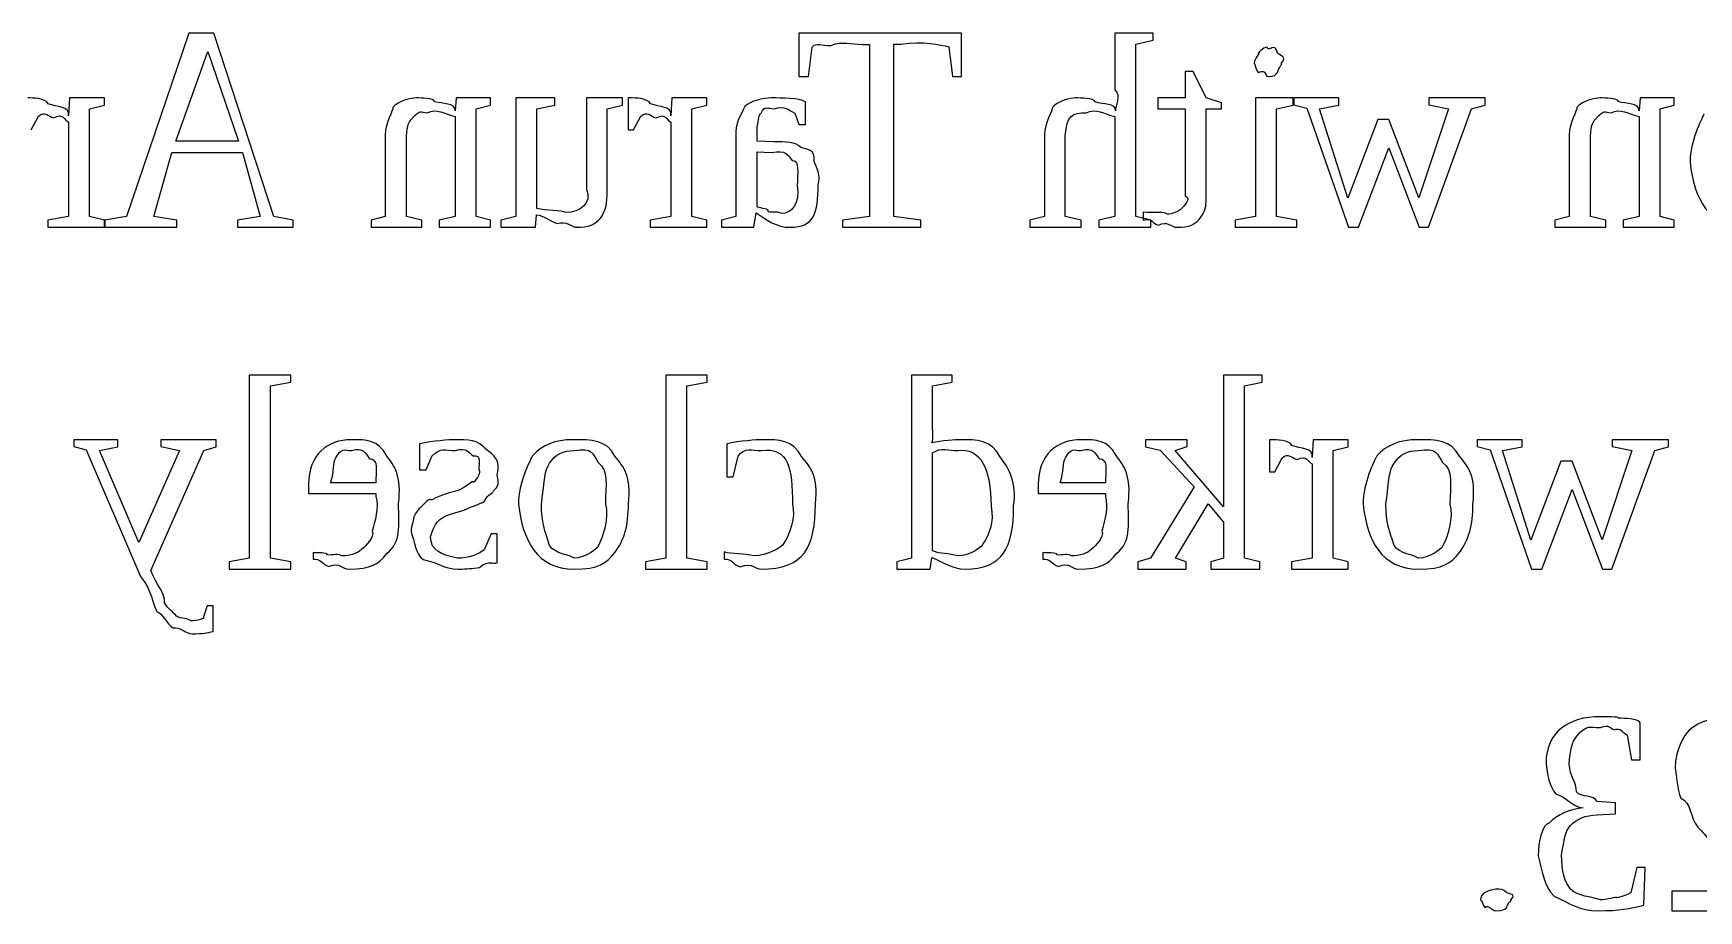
# Model space of a CAD drawing. Header units: millimetres. Extents: x 21 to 196, y 128 to 259.
# Drawn here: x 81.99 to 109.23, y 236.2 to 250.56 of the extents above; entities that cross this region are included whole.
import ezdxf

# ---------------------------------------------------------------- set-up
doc = ezdxf.new("R2010")
doc.units = ezdxf.units.MM
doc.layers.get('0').update_dxf_attribs({"linetype": 'CONTINUOUS'})

msp = doc.modelspace()

# ---------------------------------------------------------------- linework, layer by layer
at = {"color": 0}
for p, q in [((84.5386, 250.56), (83.5187, 247.562)), ((84.9464, 250.56), (84.5386, 250.56)), ((85.9275, 247.562), (84.9464, 250.56)), ((97.1737, 250.56), (94.5113, 250.56)), ((94.5113, 250.56), (94.5113, 249.855)), ((94.6711, 249.855), (94.7318, 250.334)), ((95.553, 250.378), (95.6691, 250.378)), ((95.6691, 250.378), (95.6691, 247.562)), ((96.066, 247.562), (96.066, 250.384)), ((96.066, 250.384), (96.1817, 250.384)), ((96.9642, 250.34), (97.0248, 249.855)), ((97.1737, 249.855), (97.1737, 250.56)), ((100.31, 250.56), (99.6819, 250.56)), ((99.6819, 250.56), (99.6819, 249.634)), ((100.023, 250.384), (100.31, 250.445)), ((100.023, 247.562), (100.023, 250.384)), ((100.31, 250.445), (100.31, 250.56)), ((84.3234, 248.797), (84.8473, 250.263)), ((84.8473, 250.263), (85.3489, 248.797)), ((101.961, 250.075), (101.961, 250.075)), ((94.5113, 249.855), (94.6711, 249.855)), ((97.0248, 249.855), (97.1737, 249.855)), ((100.965, 249.937), (100.832, 249.937)), ((100.832, 249.937), (100.832, 249.502)), ((101.174, 249.502), (100.965, 249.937)), ((82.586, 249.502), (82.5694, 249.21)), ((83.1592, 249.502), (82.586, 249.502)), ((83.1592, 249.386), (83.1592, 249.502)), ((88.9123, 249.502), (88.8958, 249.293)), ((89.469, 249.502), (88.9123, 249.502)), ((89.469, 249.386), (89.469, 249.502)), ((90.5221, 249.502), (89.8881, 249.502)), ((89.8881, 249.502), (89.8881, 247.562)), ((90.5221, 249.386), (90.5221, 249.502)), ((91.6298, 249.502), (91.04, 249.502)), ((91.04, 249.502), (91.04, 248.008)), ((91.6298, 249.386), (91.6298, 249.502)), ((91.7208, 249.502), (91.7208, 248.979)), ((91.754, 249.502), (91.7208, 249.502)), ((92.4373, 249.502), (92.4207, 249.21)), ((93.0106, 249.502), (92.4373, 249.502)), ((93.0106, 249.386), (93.0106, 249.502)), ((94.0636, 249.502), (94.0636, 249.502)), ((100.832, 249.502), (100.386, 249.502)), ((100.386, 249.502), (100.386, 249.326)), ((101.428, 249.42), (101.174, 249.502)), ((102.6, 249.502), (101.983, 249.502)), ((101.983, 249.502), (101.983, 247.562)), ((102.6, 249.386), (102.6, 249.502)), ((103.346, 249.502), (102.607, 249.502)), ((102.607, 249.502), (102.607, 249.392)), ((103.346, 249.386), (103.346, 249.502)), ((105.738, 249.502), (104.818, 249.502)), ((104.818, 249.502), (104.818, 249.392)), ((105.738, 249.386), (105.738, 249.502)), ((108.274, 249.502), (108.257, 249.293)), ((108.831, 249.502), (108.274, 249.502)), ((108.831, 249.386), (108.831, 249.502)), ((81.9573, 248.979), (82.0787, 249.204)), ((82.9109, 249.326), (83.1592, 249.386)), ((82.9109, 247.562), (82.9109, 249.326)), ((89.2376, 249.326), (89.469, 249.386)), ((89.2376, 247.562), (89.2376, 249.326)), ((90.23, 249.326), (90.5221, 249.386)), ((90.23, 247.694), (90.23, 249.326)), ((91.3818, 249.326), (91.6298, 249.386)), ((91.3818, 247.986), (91.3818, 249.326)), ((91.809, 248.979), (91.9304, 249.204)), ((92.7626, 249.326), (93.0106, 249.386)), ((92.7626, 247.562), (92.7626, 249.326)), ((94.4492, 249.254), (94.5155, 249.067)), ((94.6203, 249.067), (94.6203, 249.436)), ((100.386, 249.326), (100.832, 249.326)), ((100.832, 249.326), (100.832, 247.893)), ((101.174, 247.865), (101.174, 249.326)), ((101.174, 249.326), (101.428, 249.326)), ((101.428, 249.326), (101.428, 249.42)), ((102.325, 249.326), (102.6, 249.386)), ((102.325, 247.562), (102.325, 249.326)), ((102.607, 249.392), (102.822, 249.337)), ((102.822, 249.337), (103.5, 247.385)), ((103.026, 249.326), (103.346, 249.386)), ((103.489, 247.86), (103.026, 249.326)), ((105.137, 249.326), (104.652, 247.865)), ((104.812, 247.385), (105.512, 249.326)), ((104.818, 249.392), (105.137, 249.326)), ((105.512, 249.326), (105.738, 249.386)), ((108.599, 249.326), (108.831, 249.386)), ((108.599, 247.562), (108.599, 249.326)), ((82.5694, 249.105), (82.5694, 247.562)), ((88.8958, 249.199), (88.8958, 247.562)), ((91.7208, 248.979), (91.809, 248.979)), ((92.4207, 249.105), (92.4207, 247.562)), ((93.4847, 248.945), (93.4847, 247.562)), ((93.8318, 248.797), (93.8318, 249.028)), ((94.5155, 249.067), (94.6203, 249.067)), ((99.6819, 249.199), (99.6819, 247.562)), ((103.98, 249.149), (103.489, 247.86)), ((104.162, 249.149), (103.98, 249.149)), ((104.652, 247.865), (104.162, 249.149)), ((108.257, 249.199), (108.257, 247.562)), ((85.3489, 248.797), (84.3234, 248.797)), ((87.7492, 248.901), (87.7492, 247.562)), ((88.0967, 247.562), (88.0967, 248.874)), ((94.1021, 248.786), (93.8318, 248.797)), ((98.5298, 248.901), (98.5298, 247.562)), ((98.8716, 247.562), (98.8716, 248.885)), ((103.666, 247.385), (104.162, 248.686)), ((104.162, 248.686), (104.658, 247.385)), ((107.111, 248.901), (107.111, 247.562)), ((107.458, 247.562), (107.458, 248.874)), ((83.9653, 247.562), (84.2574, 248.609)), ((84.2574, 248.609), (85.4149, 248.609)), ((85.4149, 248.609), (85.707, 247.562)), ((93.8318, 248.62), (94.0689, 248.609)), ((93.8318, 247.722), (93.8318, 248.62)), ((109.089, 248.449), (109.089, 248.449)), ((90.2077, 247.385), (90.2243, 247.589)), ((93.7768, 247.385), (93.8156, 247.622)), ((100.143, 247.633), (100.143, 247.501)), ((82.5694, 247.562), (82.2332, 247.501)), ((82.2332, 247.501), (82.2332, 247.385)), ((82.2332, 247.385), (83.1592, 247.385)), ((83.1592, 247.501), (82.9109, 247.562)), ((83.1592, 247.385), (83.1592, 247.501)), ((83.5187, 247.562), (83.166, 247.501)), ((83.166, 247.501), (83.166, 247.385)), ((83.166, 247.385), (84.34, 247.385)), ((84.34, 247.501), (83.9653, 247.562)), ((84.34, 247.385), (84.34, 247.501)), ((85.707, 247.562), (85.3324, 247.501)), ((85.3324, 247.501), (85.3324, 247.385)), ((85.3324, 247.385), (86.2418, 247.385)), ((86.2418, 247.501), (85.9275, 247.562)), ((86.2418, 247.385), (86.2418, 247.501)), ((87.7492, 247.562), (87.5178, 247.501)), ((87.5178, 247.501), (87.5178, 247.385)), ((87.5178, 247.385), (88.35, 247.385)), ((88.35, 247.501), (88.0967, 247.562)), ((88.35, 247.385), (88.35, 247.501)), ((88.8958, 247.562), (88.6312, 247.501)), ((88.6312, 247.501), (88.6312, 247.385)), ((88.6312, 247.385), (89.469, 247.385)), ((89.469, 247.501), (89.2376, 247.562)), ((89.469, 247.385), (89.469, 247.501)), ((89.8881, 247.562), (89.6401, 247.501)), ((89.6401, 247.501), (89.6401, 247.385)), ((89.6401, 247.385), (90.2077, 247.385)), ((92.4207, 247.562), (92.0845, 247.501)), ((92.0845, 247.501), (92.0845, 247.385)), ((92.0845, 247.385), (93.0106, 247.385)), ((93.0106, 247.501), (92.7626, 247.562)), ((93.0106, 247.385), (93.0106, 247.501)), ((93.4847, 247.562), (93.2476, 247.501)), ((93.2476, 247.501), (93.2476, 247.385)), ((93.2476, 247.385), (93.7768, 247.385)), ((95.6691, 247.562), (95.2281, 247.501)), ((95.2281, 247.501), (95.2281, 247.385)), ((95.2281, 247.385), (96.5069, 247.385)), ((96.5069, 247.501), (96.066, 247.562)), ((96.5069, 247.385), (96.5069, 247.501)), ((98.5298, 247.562), (98.2927, 247.501)), ((98.2927, 247.501), (98.2927, 247.385)), ((98.2927, 247.385), (99.1306, 247.385)), ((99.1306, 247.501), (98.8716, 247.562)), ((99.1306, 247.385), (99.1306, 247.501)), ((99.6819, 247.562), (99.4174, 247.501)), ((99.4174, 247.501), (99.4174, 247.385)), ((99.4174, 247.385), (100.271, 247.385)), ((100.271, 247.501), (100.023, 247.562)), ((100.271, 247.385), (100.271, 247.501)), ((100.7, 247.385), (100.7, 247.385)), ((101.983, 247.562), (101.647, 247.501)), ((101.647, 247.501), (101.647, 247.385)), ((101.647, 247.385), (102.656, 247.385)), ((102.656, 247.501), (102.325, 247.562)), ((102.656, 247.385), (102.656, 247.501)), ((103.5, 247.385), (103.666, 247.385)), ((104.658, 247.385), (104.812, 247.385)), ((107.111, 247.562), (106.879, 247.501)), ((106.879, 247.501), (106.879, 247.385)), ((106.879, 247.385), (107.712, 247.385)), ((107.712, 247.501), (107.458, 247.562)), ((107.712, 247.385), (107.712, 247.501)), ((108.257, 247.562), (107.993, 247.501)), ((107.993, 247.501), (107.993, 247.385)), ((107.993, 247.385), (108.831, 247.385)), ((108.831, 247.501), (108.599, 247.562)), ((108.831, 247.385), (108.831, 247.501)), ((97.0234, 244.968), (96.3567, 244.968)), ((96.3567, 244.968), (96.3567, 241.97)), ((96.6982, 244.792), (97.0234, 244.852)), ((97.0234, 244.852), (97.0234, 244.968)), ((102.089, 244.968), (101.461, 244.968)), ((101.461, 244.968), (101.461, 242.813)), ((101.802, 244.792), (102.089, 244.852)), ((102.089, 244.852), (102.089, 244.968)), ((96.6982, 244.235), (96.6982, 244.792)), ((101.802, 241.97), (101.802, 244.792)), ((100.866, 243.91), (100.182, 243.91)), ((100.182, 243.91), (100.182, 243.794)), ((100.182, 243.794), (100.425, 243.739)), ((100.667, 243.733), (100.866, 243.8)), ((100.866, 243.8), (100.866, 243.91)), ((102.208, 243.91), (102.208, 243.386)), ((102.241, 243.91), (102.208, 243.91)), ((102.924, 243.91), (102.908, 243.618)), ((103.498, 243.91), (102.924, 243.91)), ((103.25, 243.733), (103.498, 243.794)), ((103.498, 243.794), (103.498, 243.91)), ((106.343, 243.91), (105.605, 243.91)), ((105.605, 243.91), (105.605, 243.8)), ((105.605, 243.8), (105.82, 243.745)), ((106.023, 243.733), (106.343, 243.794)), ((106.343, 243.794), (106.343, 243.91)), ((108.736, 243.91), (107.815, 243.91)), ((107.815, 243.91), (107.815, 243.8)), ((107.815, 243.8), (108.135, 243.733)), ((108.51, 243.733), (108.736, 243.794)), ((108.736, 243.794), (108.736, 243.91)), ((96.6982, 242.091), (96.6982, 243.695)), ((99.1291, 243.733), (99.1291, 243.733)), ((100.425, 243.739), (100.976, 243.138)), ((101.461, 242.813), (100.667, 243.733)), ((102.296, 243.386), (102.417, 243.612)), ((102.908, 243.513), (102.908, 241.97)), ((103.25, 241.97), (103.25, 243.733)), ((105.82, 243.745), (106.498, 241.793)), ((106.487, 242.267), (106.023, 243.733)), ((106.977, 243.557), (106.487, 242.267)), ((107.159, 243.557), (106.977, 243.557)), ((107.649, 242.273), (107.159, 243.557)), ((108.135, 243.733), (107.649, 242.273)), ((107.81, 241.793), (108.51, 243.733)), ((102.208, 243.386), (102.296, 243.386)), ((98.4292, 243.177), (98.4292, 243.028)), ((98.4292, 243.028), (99.526, 243.028)), ((99.526, 243.204), (98.7873, 243.204)), ((99.526, 243.028), (99.526, 242.979)), ((100.976, 243.138), (100.265, 241.97)), ((106.663, 241.793), (107.159, 243.094)), ((107.159, 243.094), (107.655, 241.793)), ((97.6574, 242.824), (97.6574, 242.824)), ((100.673, 241.97), (101.207, 242.863)), ((101.207, 242.863), (101.461, 242.559)), ((103.74, 242.857), (103.74, 242.857)), ((104.115, 242.857), (104.115, 242.857)), ((101.461, 242.559), (101.461, 241.97)), ((96.3567, 241.97), (96.114, 241.909)), ((96.114, 241.909), (96.114, 241.793)), ((96.6597, 241.793), (96.6872, 241.981)), ((98.5061, 242.063), (98.5061, 241.953)), ((100.265, 241.97), (100.055, 241.909)), ((100.055, 241.909), (100.055, 241.793)), ((100.849, 241.909), (100.673, 241.97)), ((100.849, 241.793), (100.849, 241.909)), ((101.461, 241.97), (101.251, 241.909)), ((101.251, 241.909), (101.251, 241.793)), ((102.051, 241.909), (101.802, 241.97)), ((102.051, 241.793), (102.051, 241.909)), ((102.908, 241.97), (102.572, 241.909)), ((102.572, 241.909), (102.572, 241.793)), ((103.498, 241.909), (103.25, 241.97)), ((103.498, 241.793), (103.498, 241.909)), ((96.114, 241.793), (96.6597, 241.793)), ((100.055, 241.793), (100.849, 241.793)), ((101.251, 241.793), (102.051, 241.793)), ((102.572, 241.793), (103.498, 241.793)), ((106.498, 241.793), (106.663, 241.793)), ((107.655, 241.793), (107.81, 241.793))]:
    msp.add_line(p, q, dxfattribs=at)
at = {"color": 250}
for p, q in [((86.2044, 244.968), (85.5267, 244.968)), ((85.5267, 244.968), (85.5267, 241.97)), ((85.8739, 244.792), (86.2044, 244.852)), ((86.2044, 244.852), (86.2044, 244.968)), ((93.0148, 244.968), (92.3368, 244.968)), ((92.3368, 244.968), (92.3368, 241.97)), ((92.6842, 244.792), (93.0148, 244.852)), ((93.0148, 244.852), (93.0148, 244.968)), ((85.8739, 241.97), (85.8739, 244.792)), ((92.6842, 241.97), (92.6842, 244.792)), ((83.3783, 243.91), (82.6562, 243.91)), ((82.6562, 243.91), (82.6562, 243.8)), ((82.6562, 243.8), (82.8601, 243.745)), ((83.0749, 243.733), (83.3783, 243.794)), ((83.3783, 243.794), (83.3783, 243.91)), ((84.9824, 243.91), (84.0782, 243.91)), ((84.0782, 243.91), (84.0782, 243.8)), ((84.0782, 243.8), (84.3869, 243.733)), ((84.7838, 243.733), (84.9824, 243.794)), ((84.9824, 243.794), (84.9824, 243.91)), ((88.3087, 243.844), (88.3087, 243.419)), ((93.3344, 243.844), (93.3344, 243.304)), ((82.8601, 243.745), (83.7477, 241.672)), ((83.7198, 242.229), (83.0749, 243.733)), ((84.3869, 243.733), (83.7198, 242.229)), ((83.9184, 241.771), (84.7838, 243.733)), ((87.1968, 243.733), (87.1968, 243.733)), ((88.4192, 243.419), (88.5126, 243.64)), ((93.4392, 243.304), (93.5221, 243.64)), ((88.3087, 243.419), (88.4192, 243.419)), ((93.3344, 243.304), (93.4392, 243.304)), ((86.4969, 243.177), (86.4969, 243.028)), ((86.4969, 243.028), (87.5937, 243.028)), ((87.5937, 243.204), (86.8549, 243.204)), ((87.5937, 243.028), (87.5937, 242.979)), ((88.8326, 242.697), (89.0365, 242.758)), ((89.9294, 242.857), (89.9294, 242.857)), ((90.3041, 242.857), (90.3041, 242.857)), ((88.1712, 242.405), (88.1712, 242.405)), ((89.4828, 242.372), (89.3671, 242.108)), ((89.5823, 242.372), (89.4828, 242.372)), ((89.5823, 241.893), (89.5823, 242.372)), ((85.5267, 241.97), (85.1958, 241.909)), ((85.1958, 241.909), (85.1958, 241.793)), ((86.2044, 241.909), (85.8739, 241.97)), ((86.2044, 241.793), (86.2044, 241.909)), ((86.5738, 242.063), (86.5738, 241.953)), ((92.3368, 241.97), (92.0062, 241.909)), ((92.0062, 241.909), (92.0062, 241.793)), ((93.0148, 241.909), (92.6842, 241.97)), ((93.0148, 241.793), (93.0148, 241.909)), ((93.2903, 242.074), (93.2903, 241.953)), ((85.1958, 241.793), (86.2044, 241.793)), ((92.0062, 241.793), (93.0148, 241.793)), ((84.8388, 241.192), (84.7729, 240.994)), ((84.9383, 241.192), (84.8388, 241.192)), ((84.9383, 240.774), (84.9383, 241.192)), ((84.5965, 240.735), (84.5965, 240.735)), ((108.271, 238.672), (108.271, 239.279)), ((108.061, 239.074), (108.133, 238.672)), ((108.133, 238.672), (108.271, 238.672)), ((107.869, 237.967), (107.571, 237.988)), ((107.571, 237.774), (107.869, 237.79)), ((107.869, 237.79), (107.869, 237.967)), ((106.606, 237.101), (106.606, 237.101)), ((108.216, 236.908), (108.122, 236.495)), ((108.354, 236.908), (108.216, 236.908)), ((108.332, 236.296), (108.354, 236.908)), ((110.217, 236.522), (108.789, 236.522)), ((108.789, 236.522), (108.789, 236.203)), ((105.664, 236.379), (105.664, 236.379)), ((108.789, 236.203), (110.487, 236.203))]:
    msp.add_line(p, q, dxfattribs=at)
at = {"color": 0}
for points in [[(94.7318, 250.334), (94.7981, 250.42), (94.8835, 250.354), (95.0405, 250.362)], [(95.0405, 250.362), (95.2281, 250.439), (95.3657, 250.378), (95.553, 250.378)], [(96.1817, 250.384), (96.5659, 250.442), (96.8209, 250.369), (96.9642, 250.34)], [(102.027, 250.235), (102.091, 250.299), (101.961, 250.137), (101.961, 250.075)], [(102.187, 250.301), (102.179, 250.387), (102.071, 250.279), (102.027, 250.235)], [(102.342, 250.235), (102.3, 250.387), (102.246, 250.301), (102.187, 250.301)], [(101.961, 250.075), (101.972, 250.06), (101.983, 249.965), (102.027, 249.921)], [(102.408, 250.075), (102.505, 250.182), (102.386, 250.191), (102.342, 250.235)], [(102.342, 249.921), (102.388, 250.06), (102.408, 250.016), (102.408, 250.075)], [(102.027, 249.921), (102.179, 249.972), (102.125, 249.855), (102.187, 249.855)], [(102.187, 249.855), (102.3, 249.855), (102.297, 249.877), (102.342, 249.921)], [(82.2385, 249.408), (82.1944, 249.502), (81.9838, 249.502), (81.9023, 249.502)], [(88.2565, 249.502), (88.1726, 249.502), (87.9616, 249.45), (87.8762, 249.348)], [(88.5596, 249.441), (88.5402, 249.502), (88.3377, 249.502), (88.2565, 249.502)], [(92.0902, 249.408), (92.0461, 249.502), (91.8351, 249.502), (91.754, 249.502)], [(94.0636, 249.502), (93.9313, 249.502), (93.7204, 249.455), (93.6279, 249.364)], [(94.6203, 249.436), (94.5265, 249.502), (94.2262, 249.502), (94.0636, 249.502)], [(99.0367, 249.502), (98.9584, 249.502), (98.7474, 249.45), (98.6621, 249.348)], [(99.362, 249.436), (99.3292, 249.502), (99.1249, 249.502), (99.0367, 249.502)], [(99.6819, 249.634), (99.7892, 249.549), (99.6858, 249.362), (99.6929, 249.293)], [(107.618, 249.502), (107.534, 249.502), (107.323, 249.45), (107.237, 249.348)], [(107.921, 249.441), (107.902, 249.502), (107.699, 249.502), (107.618, 249.502)], [(82.0787, 249.204), (82.1835, 249.304), (82.2318, 249.195), (82.3267, 249.177)], [(82.5694, 249.21), (82.5955, 249.377), (82.3793, 249.345), (82.2385, 249.408)], [(82.3267, 249.177), (82.4893, 249.266), (82.5003, 249.134), (82.5694, 249.105)], [(87.8762, 249.348), (87.8858, 249.295), (87.7492, 249.096), (87.7492, 248.901)], [(88.1793, 249.155), (88.3447, 249.339), (88.3211, 249.26), (88.4382, 249.26)], [(88.4382, 249.26), (88.5871, 249.339), (88.7166, 249.239), (88.8958, 249.199)], [(88.8958, 249.293), (88.8958, 249.425), (88.6781, 249.404), (88.5596, 249.441)], [(91.9304, 249.204), (92.0351, 249.304), (92.0831, 249.195), (92.1784, 249.177)], [(92.4207, 249.21), (92.4472, 249.377), (92.2306, 249.345), (92.0902, 249.408)], [(92.1784, 249.177), (92.341, 249.266), (92.3519, 249.134), (92.4207, 249.105)], [(93.6279, 249.364), (93.6265, 249.318), (93.4847, 249.133), (93.4847, 248.945)], [(93.8318, 249.028), (93.8583, 249.172), (93.8541, 249.206), (93.8982, 249.254)], [(93.8982, 249.254), (93.9465, 249.384), (94.0125, 249.326), (94.1077, 249.326)], [(94.1077, 249.326), (94.2841, 249.384), (94.3472, 249.301), (94.4492, 249.254)], [(98.6621, 249.348), (98.6677, 249.295), (98.5298, 249.096), (98.5298, 248.901)], [(98.8716, 248.885), (98.8963, 249.222), (98.9859, 249.26), (99.2131, 249.26)], [(99.2131, 249.26), (99.3733, 249.339), (99.5027, 249.239), (99.6819, 249.199)], [(99.6929, 249.293), (99.701, 249.417), (99.4876, 249.394), (99.362, 249.436)], [(107.237, 249.348), (107.247, 249.295), (107.111, 249.096), (107.111, 248.901)], [(107.541, 249.155), (107.706, 249.339), (107.683, 249.26), (107.8, 249.26)], [(107.8, 249.26), (107.949, 249.339), (108.078, 249.239), (108.257, 249.199)], [(108.257, 249.293), (108.257, 249.425), (108.04, 249.404), (107.921, 249.441)], [(109.316, 249.238), (109.272, 249.149), (109.089, 248.798), (109.089, 248.449)], [(88.0967, 248.874), (88.1172, 249.083), (88.1242, 249.084), (88.1793, 249.155)], [(107.458, 248.874), (107.479, 249.083), (107.486, 249.084), (107.541, 249.155)], [(94.0689, 248.609), (94.2993, 248.664), (94.3472, 248.557), (94.4051, 248.477)], [(94.543, 248.697), (94.4644, 248.786), (94.2936, 248.781), (94.1021, 248.786)], [(94.7635, 248.466), (94.7843, 248.678), (94.6422, 248.645), (94.543, 248.697)], [(94.4051, 248.477), (94.5307, 248.502), (94.488, 248.259), (94.488, 248.069)], [(94.8298, 248.08), (94.8764, 248.237), (94.8076, 248.363), (94.7635, 248.466)], [(109.089, 248.449), (109.154, 247.855), (109.393, 247.385), (109.999, 247.385)], [(91.04, 248.008), (91.138, 247.782), (90.9299, 247.628), (90.7094, 247.628)], [(90.8858, 247.385), (91.2481, 247.385), (91.3818, 247.585), (91.3818, 247.986)], [(94.488, 248.069), (94.5307, 247.771), (94.4026, 247.612), (94.2287, 247.612)], [(94.3723, 247.385), (94.7579, 247.385), (94.8298, 247.617), (94.8298, 248.08)], [(100.832, 247.893), (100.947, 247.862), (100.805, 247.723), (100.75, 247.672)], [(101.058, 247.512), (101.174, 247.672), (101.174, 247.713), (101.174, 247.865)], [(90.2243, 247.589), (90.34, 247.584), (90.4378, 247.486), (90.5662, 247.446)], [(90.7094, 247.628), (90.6268, 247.664), (90.3774, 247.65), (90.23, 247.694)], [(93.8156, 247.622), (93.9906, 247.503), (94.1447, 247.385), (94.3723, 247.385)], [(94.0139, 247.639), (94.0386, 247.694), (93.8953, 247.688), (93.8318, 247.722)], [(94.2287, 247.612), (94.1557, 247.653), (94.0731, 247.62), (94.0139, 247.639)], [(100.535, 247.6), (100.524, 247.646), (100.298, 247.612), (100.143, 247.633)], [(100.75, 247.672), (100.719, 247.646), (100.623, 247.6), (100.535, 247.6)], [(90.5662, 247.446), (90.7122, 247.503), (90.7976, 247.385), (90.8858, 247.385)], [(100.143, 247.501), (100.312, 247.547), (100.287, 247.44), (100.397, 247.419)], [(100.397, 247.419), (100.528, 247.503), (100.605, 247.385), (100.7, 247.385)], [(100.7, 247.385), (100.899, 247.385), (100.978, 247.427), (101.058, 247.512)], [(96.6872, 243.86), (96.7232, 243.924), (96.6982, 244.033), (96.6982, 244.235)], [(97.1391, 243.91), (97.1007, 243.91), (96.8389, 243.894), (96.6872, 243.86)], [(96.6982, 243.695), (96.8446, 243.792), (96.9603, 243.733), (97.1173, 243.733)], [(97.1173, 243.733), (97.4796, 243.792), (97.6574, 243.43), (97.6574, 242.824)], [(97.8006, 243.634), (97.6602, 243.91), (97.4302, 243.91), (97.1391, 243.91)], [(99.1291, 243.91), (98.7365, 243.91), (98.4292, 243.665), (98.4292, 243.177)], [(98.8755, 243.612), (98.9722, 243.792), (99.0163, 243.733), (99.1291, 243.733)], [(99.7024, 243.651), (99.5673, 243.91), (99.3757, 243.91), (99.1291, 243.91)], [(99.1291, 243.733), (99.3316, 243.792), (99.3581, 243.687), (99.4269, 243.596)], [(102.577, 243.816), (102.533, 243.91), (102.322, 243.91), (102.241, 243.91)], [(102.908, 243.618), (102.934, 243.785), (102.718, 243.753), (102.577, 243.816)], [(104.633, 243.91), (104.341, 243.91), (104.118, 243.822), (103.966, 243.645)], [(105.317, 243.64), (105.176, 243.91), (104.939, 243.91), (104.633, 243.91)], [(104.65, 243.733), (104.944, 243.792), (104.961, 243.667), (105.041, 243.535)], [(98.0267, 242.83), (98.0793, 243.189), (97.9523, 243.45), (97.8006, 243.634)], [(98.7873, 243.204), (98.8579, 243.395), (98.8176, 243.531), (98.8755, 243.612)], [(99.4269, 243.596), (99.5853, 243.612), (99.526, 243.377), (99.526, 243.204)], [(99.901, 242.863), (99.9532, 243.328), (99.8347, 243.477), (99.7024, 243.651)], [(102.417, 243.612), (102.522, 243.712), (102.57, 243.603), (102.665, 243.585)], [(102.665, 243.585), (102.828, 243.674), (102.839, 243.542), (102.908, 243.513)], [(103.966, 243.645), (103.922, 243.557), (103.74, 243.206), (103.74, 242.857)], [(104.115, 242.857), (104.173, 243.282), (104.159, 243.388), (104.247, 243.524)], [(104.247, 243.524), (104.345, 243.674), (104.466, 243.733), (104.65, 243.733)], [(105.041, 243.535), (105.223, 243.41), (105.162, 243.177), (105.162, 242.857)], [(105.537, 242.857), (105.591, 243.315), (105.464, 243.459), (105.317, 243.64)], [(99.526, 242.979), (99.5853, 242.814), (99.508, 242.551), (99.471, 242.416)], [(97.233, 241.793), (97.8436, 241.793), (98.0267, 242.138), (98.0267, 242.83)], [(97.6574, 242.824), (97.7152, 242.557), (97.6133, 242.342), (97.5251, 242.207)], [(99.7081, 242.047), (99.9532, 242.248), (99.901, 242.488), (99.901, 242.863)], [(103.74, 242.857), (103.805, 242.263), (104.043, 241.793), (104.65, 241.793)], [(104.247, 242.179), (104.173, 242.425), (104.115, 242.544), (104.115, 242.857)], [(105.162, 242.857), (105.223, 242.649), (105.122, 242.303), (105.041, 242.168)], [(105.317, 242.063), (105.474, 242.274), (105.537, 242.511), (105.537, 242.857)], [(99.471, 242.416), (99.508, 242.311), (99.3719, 242.182), (99.2946, 242.113)], [(97.5251, 242.207), (97.5388, 242.171), (97.3018, 242.008), (97.1173, 242.008)], [(104.65, 241.97), (104.583, 242.028), (104.335, 242.039), (104.247, 242.179)], [(105.041, 242.168), (105.058, 242.146), (104.826, 241.97), (104.65, 241.97)], [(96.6872, 241.981), (96.8692, 241.91), (97.0234, 241.793), (97.233, 241.793)], [(97.1173, 242.008), (96.9656, 242.054), (96.8237, 242.036), (96.6982, 242.091)], [(98.7379, 242.025), (98.7294, 242.076), (98.5654, 242.048), (98.5061, 242.063)], [(98.5061, 241.953), (98.6151, 241.972), (98.6536, 241.87), (98.7598, 241.837)], [(98.975, 242.008), (98.9171, 242.054), (98.83, 242.014), (98.7379, 242.025)], [(98.7598, 241.837), (98.946, 241.91), (98.975, 241.793), (99.085, 241.793)], [(99.2946, 242.113), (99.2325, 242.054), (99.1073, 242.008), (98.975, 242.008)], [(99.085, 241.793), (99.4572, 241.793), (99.5758, 241.878), (99.7081, 242.047)], [(104.65, 241.793), (105.058, 241.793), (105.166, 241.883), (105.317, 242.063)]]:
    msp.add_open_spline(points, degree=3, dxfattribs=at)
at = {"color": 250}
for points in [[(87.1968, 243.91), (86.8041, 243.91), (86.4969, 243.665), (86.4969, 243.177)], [(86.9431, 243.612), (87.0398, 243.792), (87.0839, 243.733), (87.1968, 243.733)], [(87.7701, 243.651), (87.6349, 243.91), (87.4434, 243.91), (87.1968, 243.91)], [(87.1968, 243.733), (87.3993, 243.792), (87.4254, 243.687), (87.4945, 243.596)], [(88.882, 243.91), (88.7924, 243.91), (88.5402, 243.888), (88.3087, 243.844)], [(88.5126, 243.64), (88.6601, 243.792), (88.7222, 243.733), (88.8986, 243.733)], [(89.3946, 243.756), (89.2775, 243.91), (89.0997, 243.91), (88.882, 243.91)], [(88.8986, 243.733), (89.0792, 243.792), (89.1191, 243.703), (89.1854, 243.645)], [(89.5823, 243.337), (89.6454, 243.586), (89.5202, 243.652), (89.3946, 243.756)], [(90.8223, 243.91), (90.5302, 243.91), (90.3069, 243.822), (90.1555, 243.645)], [(91.506, 243.64), (91.3652, 243.91), (91.1281, 243.91), (90.8223, 243.91)], [(90.8389, 243.733), (91.1338, 243.792), (91.1504, 243.667), (91.2301, 243.535)], [(93.9077, 243.91), (93.8389, 243.91), (93.5411, 243.888), (93.3344, 243.844)], [(93.5221, 243.64), (93.6255, 243.792), (93.7521, 243.733), (93.9024, 243.733)], [(93.9024, 243.733), (94.3487, 243.792), (94.4093, 243.441), (94.4093, 242.857)], [(94.5582, 243.634), (94.415, 243.91), (94.1917, 243.91), (93.9077, 243.91)], [(86.8549, 243.204), (86.9251, 243.395), (86.8853, 243.531), (86.9431, 243.612)], [(87.4945, 243.596), (87.6529, 243.612), (87.5937, 243.377), (87.5937, 243.204)], [(87.9683, 242.863), (88.0209, 243.328), (87.9023, 243.477), (87.7701, 243.651)], [(89.1854, 243.645), (89.3258, 243.678), (89.2789, 243.514), (89.2789, 243.419)], [(90.1555, 243.645), (90.1114, 243.557), (89.9294, 243.206), (89.9294, 242.857)], [(90.3041, 242.857), (90.3623, 243.282), (90.3482, 243.388), (90.4364, 243.524)], [(90.4364, 243.524), (90.5344, 243.674), (90.6558, 243.733), (90.8389, 243.733)], [(91.2301, 243.535), (91.4121, 243.41), (91.3515, 243.177), (91.3515, 242.857)], [(91.7265, 242.857), (91.7801, 243.315), (91.6534, 243.459), (91.506, 243.64)], [(94.7843, 242.863), (94.8337, 243.31), (94.7099, 243.454), (94.5582, 243.634)], [(89.1907, 243.21), (89.2073, 243.271), (89.0446, 243.108), (88.9261, 243.072)], [(89.2789, 243.419), (89.3258, 243.384), (89.25, 243.268), (89.1907, 243.21)], [(89.5269, 243.078), (89.6454, 243.193), (89.5823, 243.237), (89.5823, 243.337)], [(87.5937, 242.979), (87.6529, 242.814), (87.5757, 242.551), (87.5386, 242.416)], [(88.4961, 242.918), (88.4989, 242.98), (88.368, 242.843), (88.3197, 242.796)], [(88.9261, 243.072), (88.7525, 243.046), (88.5624, 242.951), (88.4961, 242.918)], [(89.3671, 242.901), (89.4539, 243.05), (89.4913, 243.007), (89.5269, 243.078)], [(87.7757, 242.047), (88.0209, 242.248), (87.9683, 242.488), (87.9683, 242.863)], [(88.3197, 242.796), (88.2855, 242.766), (88.2357, 242.693), (88.2096, 242.631)], [(88.4908, 242.322), (88.5652, 242.554), (88.6051, 242.62), (88.8326, 242.697)], [(89.0365, 242.758), (89.1963, 242.836), (89.2983, 242.853), (89.3671, 242.901)], [(89.9294, 242.857), (89.9943, 242.263), (90.2324, 241.793), (90.8389, 241.793)], [(90.4364, 242.179), (90.3623, 242.425), (90.3041, 242.544), (90.3041, 242.857)], [(91.3515, 242.857), (91.4121, 242.649), (91.3116, 242.303), (91.2301, 242.168)], [(91.506, 242.063), (91.663, 242.274), (91.7265, 242.511), (91.7265, 242.857)], [(93.8967, 241.793), (94.5995, 241.793), (94.7843, 242.149), (94.7843, 242.863)], [(94.4093, 242.857), (94.4672, 242.667), (94.3585, 242.334), (94.2552, 242.201)], [(87.5386, 242.416), (87.5757, 242.311), (87.4391, 242.182), (87.3622, 242.113)], [(88.2096, 242.631), (88.2343, 242.642), (88.1712, 242.493), (88.1712, 242.405)], [(88.1712, 242.405), (88.2343, 242.234), (88.2371, 242.05), (88.3694, 241.948)], [(88.9317, 241.97), (88.6823, 242.028), (88.4908, 242.087), (88.4908, 242.322)], [(90.8389, 241.97), (90.7729, 242.028), (90.5245, 242.039), (90.4364, 242.179)], [(91.2301, 242.168), (91.2467, 242.146), (91.0153, 241.97), (90.8389, 241.97)], [(94.2552, 242.201), (94.2605, 242.171), (93.9934, 242.008), (93.7754, 242.008)], [(86.8056, 242.025), (86.7971, 242.076), (86.6331, 242.048), (86.5738, 242.063)], [(86.5738, 241.953), (86.6828, 241.972), (86.7212, 241.87), (86.8274, 241.837)], [(87.0423, 242.008), (86.9844, 242.054), (86.8976, 242.014), (86.8056, 242.025)], [(86.8274, 241.837), (87.0133, 241.91), (87.0423, 241.793), (87.1527, 241.793)], [(87.3622, 242.113), (87.3002, 242.054), (87.1746, 242.008), (87.0423, 242.008)], [(87.1527, 241.793), (87.5249, 241.793), (87.6434, 241.878), (87.7757, 242.047)], [(88.3694, 241.948), (88.6121, 241.91), (88.6919, 241.793), (88.9483, 241.793)], [(89.3671, 242.108), (89.2736, 242.028), (89.1124, 241.97), (88.9317, 241.97)], [(89.2898, 241.821), (89.4581, 241.951), (89.5131, 241.866), (89.5823, 241.893)], [(90.8389, 241.793), (91.2467, 241.793), (91.3557, 241.883), (91.506, 242.063)], [(93.7754, 242.008), (93.6212, 242.054), (93.4268, 242.03), (93.2903, 242.074)], [(93.2903, 241.953), (93.4311, 241.966), (93.442, 241.861), (93.5549, 241.832)], [(93.5549, 241.832), (93.7729, 241.91), (93.7796, 241.793), (93.8967, 241.793)], [(83.7477, 241.672), (83.9403, 241.445), (83.9403, 241.212), (84.0176, 241.093)], [(84.1389, 241.242), (84.1583, 241.408), (84.0066, 241.518), (83.9184, 241.771)], [(88.9483, 241.793), (89.0901, 241.793), (89.166, 241.802), (89.2898, 241.821)], [(84.0176, 241.093), (84.0948, 241.092), (84.1816, 240.888), (84.2768, 240.829)], [(84.3372, 241.022), (84.2754, 241.092), (84.1982, 241.143), (84.1389, 241.242)], [(84.2768, 240.829), (84.4007, 240.853), (84.4751, 240.735), (84.5965, 240.735)], [(84.569, 240.944), (84.5358, 240.993), (84.4077, 240.97), (84.3372, 241.022)], [(84.7729, 240.994), (84.8265, 240.993), (84.6571, 240.944), (84.569, 240.944)], [(84.5965, 240.735), (84.7644, 240.735), (84.836, 240.749), (84.9383, 240.774)], [(107.621, 239.378), (107.107, 239.378), (106.733, 239.125), (106.733, 238.622)], [(107.235, 239.058), (107.404, 239.259), (107.444, 239.201), (107.621, 239.201)], [(107.918, 239.355), (107.915, 239.378), (107.72, 239.378), (107.621, 239.378)], [(107.621, 239.201), (107.772, 239.259), (107.772, 239.188), (107.852, 239.163)], [(107.852, 239.163), (107.933, 239.212), (108.004, 239.11), (108.061, 239.074)], [(108.271, 239.279), (108.231, 239.352), (108.017, 239.345), (107.918, 239.355)], [(109.076, 239.157), (108.985, 239.087), (108.844, 238.81), (108.844, 238.545)], [(109.754, 239.378), (109.525, 239.378), (109.227, 239.303), (109.076, 239.157)], [(107.114, 238.601), (107.125, 238.833), (107.155, 238.961), (107.235, 239.058)], [(106.733, 238.622), (106.754, 238.429), (106.787, 238.244), (106.893, 238.115)], [(107.229, 238.148), (107.243, 238.304), (107.114, 238.398), (107.114, 238.601)], [(108.844, 238.545), (108.867, 238.41), (108.876, 238.201), (108.938, 238.044)], [(106.893, 238.115), (107.08, 238.058), (107.145, 237.913), (107.34, 237.884)], [(107.571, 237.988), (107.51, 238.106), (107.304, 238.049), (107.229, 238.148)], [(108.938, 238.044), (109.106, 237.978), (109.089, 237.727), (109.214, 237.57)], [(107.34, 237.884), (107.144, 237.878), (106.907, 237.769), (106.788, 237.641)], [(107.13, 237.592), (107.232, 237.709), (107.373, 237.763), (107.571, 237.774)], [(106.788, 237.641), (106.67, 237.621), (106.606, 237.333), (106.606, 237.101)], [(106.987, 237.118), (107.041, 237.374), (107.035, 237.484), (107.13, 237.592)], [(109.214, 237.57), (109.352, 237.429), (109.539, 237.198), (109.825, 236.919)], [(106.606, 237.101), (106.67, 236.871), (106.693, 236.597), (106.866, 236.44)], [(107.141, 236.55), (107.041, 236.666), (106.987, 236.853), (106.987, 237.118)], [(105.736, 236.5), (105.689, 236.485), (105.664, 236.426), (105.664, 236.379)], [(105.912, 236.556), (105.901, 236.556), (105.784, 236.536), (105.736, 236.5)], [(106.088, 236.5), (106.041, 236.556), (105.982, 236.556), (105.912, 236.556)], [(106.16, 236.379), (106.253, 236.485), (106.136, 236.467), (106.088, 236.5)], [(106.866, 236.44), (107.129, 236.32), (107.276, 236.203), (107.588, 236.203)], [(107.621, 236.379), (107.482, 236.437), (107.244, 236.436), (107.141, 236.55)], [(107.896, 236.412), (107.9, 236.437), (107.706, 236.379), (107.621, 236.379)], [(108.122, 236.495), (108.099, 236.485), (107.996, 236.437), (107.896, 236.412)], [(105.664, 236.379), (105.689, 236.39), (105.689, 236.288), (105.736, 236.252)], [(105.736, 236.252), (105.784, 236.32), (105.843, 236.203), (105.912, 236.203)], [(105.912, 236.203), (106.041, 236.203), (106.041, 236.219), (106.088, 236.252)], [(106.088, 236.252), (106.136, 236.39), (106.16, 236.331), (106.16, 236.379)], [(107.588, 236.203), (107.938, 236.203), (108.097, 236.233), (108.332, 236.296)]]:
    msp.add_open_spline(points, degree=3, dxfattribs=at)

doc.saveas('drawing.dxf')
